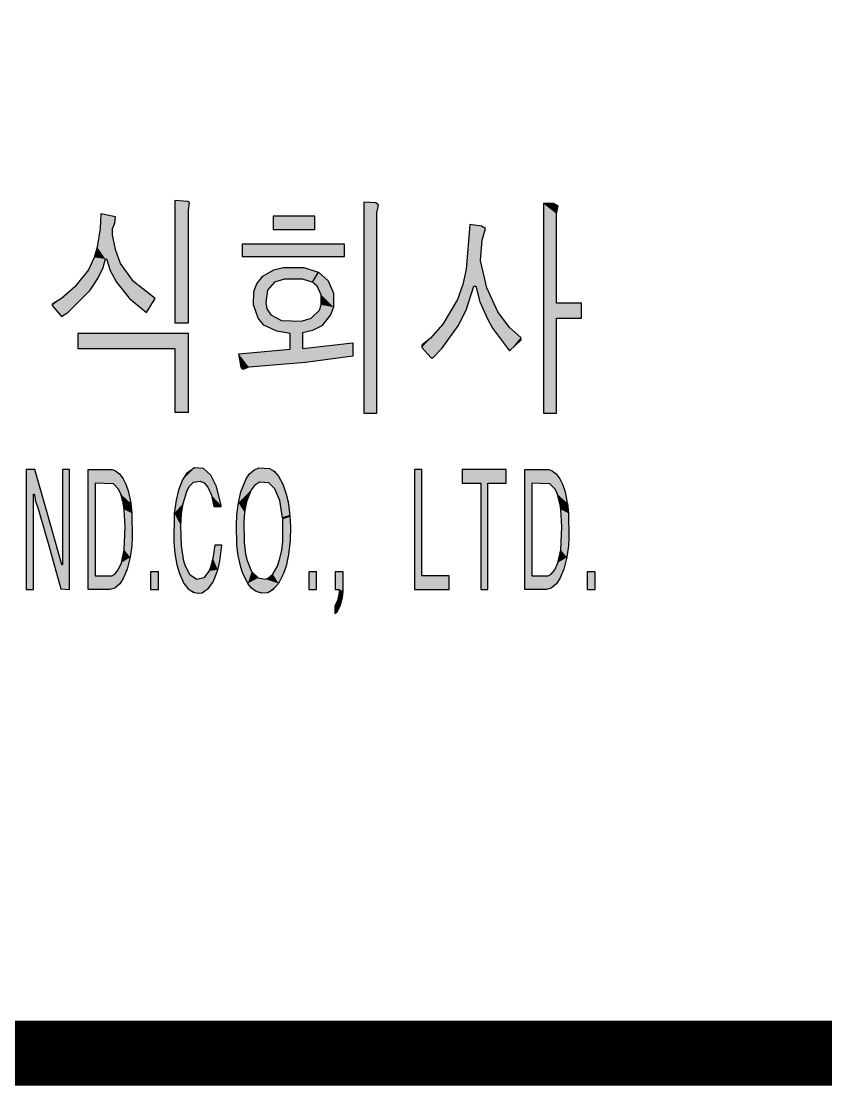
# Model space of a CAD drawing. Extents: x -20 to 861, y -20 to 606.
# Drawn here: x 322.66 to 347.45, y 17 to 49.81 of the extents above; entities that cross this region are included whole.
import ezdxf

# ---------------------------------------------------------------- set-up
doc = ezdxf.new("R2010")
doc.units = 0
doc.layers.get('0').update_dxf_attribs({"linetype": 'CONTINUOUS'})

# ---------------------------------------------------------------- blocks, each defined once
blk = doc.blocks.new('AA')
for points in [[(2936.8, 38.7), (2936.8, -216.5), (2964.9, -216.5), (2964.9, 19.2), (2967.4, 33.8), (2963.7, 37), (2936.8, 38.7)], [(3331.2, 35.4), (3331.2, -405), (3358.1, -405), (3358.1, 12.7), (3361.8, 28.9), (3355.7, 33.8), (3331.2, 35.4)], [(3706.1, 32.2), (3706.1, -405), (3733, -405), (3733, -206.7), (3785.5, -206.7), (3785.5, -175.8), (3733, -175.8), (3733, 11), (3736.6, 27.3), (3726.9, 32.2), (3706.1, 32.2)], [(2781.7, 11), (2780.5, -19.8), (2774.4, -58.8), (2768.3, -80), (2756.1, -106), (2728, -141.7), (2699.9, -166.1), (2680.4, -177.5), (2680.4, -180.7), (2699.9, -203.5), (2713.4, -195.3), (2759.8, -148.2), (2775.6, -123.8), (2786.6, -101.1), (2791.5, -83.2), (2794, -83.2), (2801.3, -107.6), (2814.7, -132), (2841.6, -166.1), (2877, -195.3), (2895.3, -166.1), (2850.1, -130.3), (2823.3, -93), (2812.3, -63.7), (2806.2, -32.8), (2806.2, -19.8), (2811, -8.5), (2812.3, 4.5), (2781.7, 11)], [(3142, 6.2), (3142, -21.5), (3228.7, -21.5), (3228.7, 6.2), (3142, 6.2)], [(3552.3, -11.7), (3544.9, -104.3), (3537.6, -136.8), (3526.6, -167.7), (3496.1, -219.7), (3470.4, -249), (3452.1, -263.6), (3452.1, -268.5), (3471.7, -289.6), (3475.3, -289.6), (3493.6, -270.1), (3527.8, -223), (3544.9, -190.5), (3560.8, -140.1), (3564.5, -140.1), (3573, -172.6), (3588.9, -208.3), (3599.9, -227.8), (3635.3, -275), (3659.7, -252.2), (3658.5, -247.3), (3635.3, -226.2), (3610.9, -193.7), (3587.7, -143.3), (3574.2, -86.5), (3577.9, -44.2), (3585.2, -19.8), (3576.7, -15), (3552.3, -11.7)], [(3077.3, -52.3), (3077.3, -78.3), (3290.9, -78.3), (3290.9, -52.3), (3077.3, -52.3)], [(3235.4, -110.6), (3223.4, -131.8), (3203, -125.5), (3165.2, -125.5), (3144.4, -132), (3129.8, -148.2), (3126.1, -174.2), (3128.5, -187.2), (3137.1, -200.2), (3159.1, -211.6), (3200.6, -213.2), (3221.3, -206.7), (3238.4, -190.5), (3242.1, -179.1), (3242.1, -158), (3233.6, -140.1), (3224, -132.1), (3236.4, -111.2), (3256.8, -128.7), (3267.7, -154.7), (3267.7, -184), (3261.6, -200.2), (3243.3, -223), (3223.8, -232.7), (3203, -237.6), (3203, -270.1), (3308, -258.7), (3308, -286.3), (3209.1, -299.3), (3090.7, -309.1), (3078.5, -314), (3074.8, -309.1), (3069.9, -281.5), (3177.4, -271.7), (3177.4, -239.2), (3149.3, -234.3), (3122.4, -221.3), (3110.2, -206.7), (3100.5, -179.1), (3101.7, -151.5), (3107.8, -135.2), (3120, -119), (3143.2, -106), (3162.7, -101.1), (3205.5, -101.1), (3235.4, -110.6)], [(2734.1, -239.2), (2734.1, -270.1), (2936.8, -270.1), (2936.8, -403.3), (2964.9, -403.3), (2964.9, -239.2), (2734.1, -239.2)], [(2626, -523.2), (2626, -773.4), (2641.4, -773.4), (2641.4, -574.4), (2642.5, -574.4), (2645.1, -583.5), (2645.1, -586.9), (2652, -607.4), (2675.4, -689.2), (2698.8, -772.3), (2716.9, -773.4), (2716.9, -523.2), (2702, -523.2), (2702, -722.2), (2700.9, -722.2), (2693.5, -697.2), (2669.1, -610.8), (2644.1, -523.2), (2626, -523.2)], [(2844.3, -593.2), (2828.4, -592.2), (2823.7, -574.4), (2818.9, -564.1), (2808.3, -552.8), (2770.5, -551.6), (2770.5, -745), (2804.6, -745), (2810.9, -741.5), (2818.4, -732.5), (2824.8, -717.7), (2830.6, -690.4), (2832.7, -642.6), (2830.6, -606.2), (2828.5, -592.8), (2844.5, -594.1), (2846.5, -614.2), (2847.6, -665.4), (2846.5, -682.4), (2843.4, -706.3), (2837, -731.3), (2829.5, -749.5), (2821.6, -762), (2810.9, -771.1), (2800.8, -773.4), (2755.7, -773.4), (2755.7, -523.2), (2805.6, -523.2), (2812.5, -525.5), (2821, -532.3), (2828.5, -542.5), (2834.3, -553.9), (2839.6, -569.8), (2844.3, -593.2)], [(2977.3, -519.8), (2960.8, -531.2), (2952.3, -544.8), (2943.8, -566.4), (2939, -586.9), (2935.3, -614.2), (2934.2, -674.5), (2936.3, -698.3), (2940.6, -722.2), (2945.9, -740.4), (2955.5, -760.9), (2964.5, -772.3), (2974.6, -779.1), (2983.6, -781.4), (2993.7, -780.2), (3007, -771.1), (3016.1, -758.6), (3020.3, -749.5), (3026.1, -732.5), (3030.4, -714.3), (3034.7, -681.3), (3019.8, -681.3), (3016.1, -708.6), (3011.8, -724.5), (3008.1, -734.7), (2996.9, -749.5), (2982.6, -752.9), (2968.8, -743.8), (2958.7, -724.5), (2955.5, -714.3), (2950.2, -682.4), (2949.1, -640.3), (2950.7, -615.3), (2953.9, -593.7), (2961.3, -568.7), (2966.6, -558.5), (2975.7, -549.4), (2989, -547.1), (2997.5, -550.5), (3005.4, -559.6), (3012.9, -576.6), (3018.2, -600.5), (3033.1, -600.5), (3033.1, -598.3), (3023.5, -558.5), (3011.8, -534.6), (2996.4, -520.9), (2977.3, -519.8)], [(3176.5, -619.3), (3161.5, -623.7), (3155.8, -588), (3145.2, -563), (3132.4, -550.5), (3113.3, -549.4), (3102.7, -556.2), (3095.8, -565.3), (3086.2, -590.3), (3081.9, -611.9), (3080.4, -632.4), (3080.9, -675.6), (3084.1, -699.5), (3087.3, -713.1), (3096.8, -735.9), (3110.1, -749.5), (3125.5, -751.8), (3131.9, -749.5), (3140.9, -741.5), (3150.5, -724.5), (3155.8, -708.6), (3159.5, -691.5), (3161.7, -673.3), (3161.7, -625.4), (3176.6, -620.3), (3177.6, -642.6), (3177.1, -671), (3173.9, -700.6), (3168.6, -724.5), (3163.2, -740.4), (3153.2, -760.9), (3140.9, -774.5), (3130.3, -780.2), (3118.1, -781.4), (3106.4, -777.9), (3096.8, -771.1), (3088.9, -760.9), (3077.7, -738.1), (3074, -726.8), (3068.7, -702.9), (3066, -681.3), (3064.9, -639.2), (3066, -617.6), (3069.2, -592.6), (3074.5, -569.8), (3085.7, -542.5), (3092.6, -532.3), (3101.6, -524.3), (3111.7, -519.8), (3134, -520.9), (3143.6, -526.6), (3153.2, -536.8), (3162.2, -553.9), (3169.1, -574.4), (3172.8, -590.3), (3176.5, -619.3)], [(3436.9, -523.2), (3436.9, -773.4), (3509.2, -773.4), (3509.2, -745), (3452.3, -745), (3452.3, -523.2), (3436.9, -523.2)], [(3536.3, -523.2), (3536.3, -551.6), (3575.1, -551.6), (3575.1, -773.4), (3590, -773.4), (3590, -551.6), (3628.2, -551.6), (3628.2, -523.2), (3536.3, -523.2)], [(3755.7, -593.2), (3739.7, -592.2), (3735, -574.4), (3730.2, -564.1), (3719.6, -552.8), (3681.9, -551.6), (3681.9, -745), (3715.9, -745), (3722.3, -741.5), (3729.7, -732.5), (3736.1, -717.7), (3741.9, -690.4), (3744.1, -642.6), (3741.9, -606.2), (3739.9, -592.8), (3755.8, -594.1), (3757.9, -614.2), (3758.9, -665.4), (3757.9, -682.4), (3754.7, -706.3), (3748.3, -731.3), (3740.9, -749.5), (3732.9, -762), (3722.3, -771.1), (3712.2, -773.4), (3667, -773.4), (3667, -523.2), (3717, -523.2), (3723.9, -525.5), (3732.4, -532.3), (3739.8, -542.5), (3745.7, -553.9), (3751, -569.8), (3755.7, -593.2)], [(2885.9, -737), (2885.9, -773.4), (2902.3, -773.4), (2902.3, -737), (2885.9, -737)], [(3215.9, -737), (3215.9, -773.4), (3232.3, -773.4), (3232.3, -737), (3215.9, -737)], [(3271.1, -737), (3271.1, -773.4), (3279.6, -773.4), (3279.6, -780.2), (3275.9, -797.3), (3270.6, -807.5), (3270.6, -823.4), (3274.3, -821.2), (3281.7, -807.5), (3286.5, -790.5), (3288.1, -776.8), (3288.1, -737), (3271.1, -737)], [(3797.2, -737), (3797.2, -773.4), (3813.7, -773.4), (3813.7, -737), (3797.2, -737)]]:
    blk.add_lwpolyline(points)
for points in [[(2964.9, -216.5), (2964.9, 19.2), (2936.8, 38.7)], [(2936.8, -216.5), (2964.9, -216.5), (2936.8, 38.7)], [(2936.8, 38.7), (2936.8, -216.5), (2936.8, 38.7)], [(2967.4, 33.8), (2963.7, 37), (2936.8, 38.7)], [(2964.9, 19.2), (2967.4, 33.8), (2936.8, 38.7)], [(3358.1, -405), (3358.1, 12.7), (3331.2, 35.4)], [(3331.2, -405), (3358.1, -405), (3331.2, 35.4)], [(3361.8, 28.9), (3355.7, 33.8), (3331.2, 35.4)], [(3358.1, 12.7), (3361.8, 28.9), (3331.2, 35.4)], [(3733, -405), (3733, -206.7), (3706.1, 32.2)], [(3706.1, -405), (3733, -405), (3706.1, 32.2)], [(3706.1, 32.2), (3706.1, -405), (3706.1, 32.2)], [(3733, -206.7), (3733, 11), (3706.1, 32.2)], [(3726.9, 32.2), (3706.1, 32.2), (3733, 11)], [(3736.6, 27.3), (3726.9, 32.2), (3733, 11)], [(2791.5, -83.2), (2781.7, 11), (2780.5, -19.8)], [(2781.7, 11), (2780.5, -19.8), (2781.7, 11)], [(2794, -83.2), (2781.7, 11), (2791.5, -83.2)], [(2806.2, -19.8), (2781.7, 11), (2794, -83.2)], [(2812.3, 4.5), (2781.7, 11), (2806.2, -19.8)], [(2811, -8.5), (2812.3, 4.5), (2806.2, -19.8)], [(3228.7, -21.5), (3228.7, 6.2), (3142, 6.2)], [(3142, -21.5), (3228.7, -21.5), (3142, 6.2)], [(3142, 6.2), (3142, -21.5), (3142, 6.2)], [(3733, -175.8), (3733, 11), (3733, -206.7)], [(2774.4, -58.8), (2791.5, -83.2), (2780.5, -19.8)], [(2806.2, -32.8), (2806.2, -19.8), (2794, -83.2)], [(3560.8, -140.1), (3552.3, -11.7), (3544.9, -104.3)], [(3552.3, -11.7), (3544.9, -104.3), (3552.3, -11.7)], [(3564.5, -140.1), (3552.3, -11.7), (3560.8, -140.1)], [(3577.9, -44.2), (3552.3, -11.7), (3564.5, -140.1)], [(3576.7, -15), (3552.3, -11.7), (3577.9, -44.2)], [(3585.2, -19.8), (3576.7, -15), (3577.9, -44.2)], [(2812.3, -63.7), (2806.2, -32.8), (2794, -83.2)], [(3574.2, -86.5), (3577.9, -44.2), (3564.5, -140.1)], [(2768.3, -80), (2791.5, -83.2), (2774.4, -58.8)], [(2823.3, -93), (2812.3, -63.7), (2794, -83.2)], [(3290.9, -78.3), (3290.9, -52.3), (3077.3, -52.3)], [(3077.3, -78.3), (3290.9, -78.3), (3077.3, -52.3)], [(3077.3, -52.3), (3077.3, -78.3), (3077.3, -52.3)], [(2728, -141.7), (2791.5, -83.2), (2756.1, -106)], [(2786.6, -101.1), (2791.5, -83.2), (2728, -141.7)], [(2756.1, -106), (2791.5, -83.2), (2768.3, -80)], [(2877, -195.3), (2823.3, -93), (2794, -83.2)], [(2841.6, -166.1), (2877, -195.3), (2794, -83.2)], [(2814.7, -132), (2841.6, -166.1), (2794, -83.2)], [(2801.3, -107.6), (2814.7, -132), (2794, -83.2)], [(3587.7, -143.3), (3574.2, -86.5), (3564.5, -140.1)], [(2699.9, -166.1), (2786.6, -101.1), (2728, -141.7)], [(2775.6, -123.8), (2786.6, -101.1), (2699.9, -166.1)], [(2850.1, -130.3), (2823.3, -93), (2877, -195.3)], [(3100.5, -179.1), (3162.7, -101.1), (3129.8, -148.2)], [(3143.2, -106), (3162.7, -101.1), (3100.5, -179.1)], [(3120, -119), (3143.2, -106), (3100.5, -179.1)], [(3129.8, -148.2), (3162.7, -101.1), (3144.4, -132)], [(3144.4, -132), (3162.7, -101.1), (3165.2, -125.5)], [(3162.7, -101.1), (3235.4, -110.6), (3165.2, -125.5)], [(3205.5, -101.1), (3235.4, -110.6), (3162.7, -101.1)], [(3203, -125.5), (3165.2, -125.5), (3235.4, -110.6)], [(3223.4, -131.8), (3203, -125.5), (3235.4, -110.6)], [(3235.4, -110.6), (3223.4, -131.8), (3236, -110.8), (3223.8, -132)], [(3236, -110.8), (3223.8, -132), (3236.4, -111.2), (3224, -132.1)], [(3537.6, -136.8), (3560.8, -140.1), (3544.9, -104.3)], [(2759.8, -148.2), (2775.6, -123.8), (2699.9, -166.1)], [(2895.3, -166.1), (2850.1, -130.3), (2877, -195.3)], [(3107.8, -135.2), (3120, -119), (3100.5, -179.1)], [(3224, -132.1), (3236.4, -111.2), (3233.6, -140.1)], [(3236.4, -111.2), (3256.8, -128.7), (3233.6, -140.1)], [(3256.8, -128.7), (3267.7, -154.7), (3233.6, -140.1)], [(2713.4, -195.3), (2759.8, -148.2), (2699.9, -166.1)], [(3101.7, -151.5), (3107.8, -135.2), (3100.5, -179.1)], [(3126.1, -174.2), (3100.5, -179.1), (3129.8, -148.2)], [(3233.6, -140.1), (3267.7, -184), (3242.1, -158)], [(3267.7, -154.7), (3267.7, -184), (3233.6, -140.1)], [(3496.1, -219.7), (3560.8, -140.1), (3526.6, -167.7)], [(3544.9, -190.5), (3560.8, -140.1), (3496.1, -219.7)], [(3526.6, -167.7), (3560.8, -140.1), (3537.6, -136.8)], [(3635.3, -275), (3587.7, -143.3), (3564.5, -140.1)], [(3599.9, -227.8), (3635.3, -275), (3564.5, -140.1)], [(3588.9, -208.3), (3599.9, -227.8), (3564.5, -140.1)], [(3573, -172.6), (3588.9, -208.3), (3564.5, -140.1)], [(3610.9, -193.7), (3587.7, -143.3), (3635.3, -275)], [(2680.4, -180.7), (2699.9, -203.5), (2699.9, -166.1)], [(2680.4, -177.5), (2680.4, -180.7), (2699.9, -166.1)], [(2699.9, -203.5), (2713.4, -195.3), (2699.9, -166.1)], [(3128.5, -187.2), (3100.5, -179.1), (3126.1, -174.2)], [(3242.1, -158), (3267.7, -184), (3242.1, -179.1)], [(3785.5, -175.8), (3733, -175.8), (3733, -206.7)], [(3785.5, -206.7), (3785.5, -175.8), (3733, -206.7)], [(3137.1, -200.2), (3100.5, -179.1), (3128.5, -187.2)], [(3177.4, -239.2), (3100.5, -179.1), (3137.1, -200.2)], [(3110.2, -206.7), (3100.5, -179.1), (3177.4, -239.2)], [(3267.7, -184), (3203, -237.6), (3238.4, -190.5)], [(3223.8, -232.7), (3203, -237.6), (3267.7, -184)], [(3238.4, -190.5), (3203, -237.6), (3221.3, -206.7)], [(3243.3, -223), (3223.8, -232.7), (3267.7, -184)], [(3242.1, -179.1), (3267.7, -184), (3238.4, -190.5)], [(3261.6, -200.2), (3243.3, -223), (3267.7, -184)], [(3470.4, -249), (3544.9, -190.5), (3496.1, -219.7)], [(3527.8, -223), (3544.9, -190.5), (3470.4, -249)], [(3635.3, -226.2), (3610.9, -193.7), (3635.3, -275)], [(3122.4, -221.3), (3110.2, -206.7), (3177.4, -239.2)], [(3149.3, -234.3), (3122.4, -221.3), (3177.4, -239.2)], [(3159.1, -211.6), (3177.4, -239.2), (3137.1, -200.2)], [(3200.6, -213.2), (3177.4, -239.2), (3159.1, -211.6)], [(3221.3, -206.7), (3177.4, -239.2), (3200.6, -213.2)], [(3203, -237.6), (3177.4, -239.2), (3221.3, -206.7)], [(2964.9, -239.2), (2734.1, -239.2), (2936.8, -270.1)], [(2734.1, -270.1), (2936.8, -270.1), (2734.1, -239.2)], [(2734.1, -239.2), (2734.1, -270.1), (2734.1, -239.2)], [(2964.9, -403.3), (2964.9, -239.2), (2936.8, -270.1)], [(3203, -270.1), (3177.4, -239.2), (3203, -237.6)], [(3177.4, -271.7), (3177.4, -239.2), (3203, -270.1)], [(3493.6, -270.1), (3527.8, -223), (3470.4, -249)], [(3658.5, -247.3), (3635.3, -226.2), (3635.3, -275)], [(3308, -258.7), (3308, -286.3), (3203, -270.1)], [(3452.1, -268.5), (3471.7, -289.6), (3470.4, -249)], [(3452.1, -263.6), (3452.1, -268.5), (3470.4, -249)], [(3475.3, -289.6), (3493.6, -270.1), (3470.4, -249)], [(3471.7, -289.6), (3475.3, -289.6), (3470.4, -249)], [(3659.7, -252.2), (3658.5, -247.3), (3635.3, -275)], [(2936.8, -403.3), (2964.9, -403.3), (2936.8, -270.1)], [(3069.9, -281.5), (3177.4, -271.7), (3090.7, -309.1)], [(3074.8, -309.1), (3069.9, -281.5), (3090.7, -309.1)], [(3090.7, -309.1), (3177.4, -271.7), (3203, -270.1)], [(3209.1, -299.3), (3090.7, -309.1), (3203, -270.1)], [(3308, -286.3), (3209.1, -299.3), (3203, -270.1)], [(3078.5, -314), (3074.8, -309.1), (3090.7, -309.1)], [(2693.5, -697.2), (2626, -523.2), (2642.5, -574.4)], [(2644.1, -523.2), (2626, -523.2), (2693.5, -697.2)], [(2641.4, -574.4), (2642.5, -574.4), (2626, -523.2)], [(2641.4, -773.4), (2641.4, -574.4), (2626, -523.2)], [(2626, -773.4), (2641.4, -773.4), (2626, -523.2)], [(2626, -523.2), (2626, -773.4), (2626, -523.2)], [(2669.1, -610.8), (2644.1, -523.2), (2693.5, -697.2)], [(2702, -523.2), (2702, -722.2), (2716.9, -773.4)], [(2716.9, -523.2), (2702, -523.2), (2716.9, -773.4)], [(2755.7, -523.2), (2839.6, -569.8), (2808.3, -552.8)], [(2770.5, -745), (2755.7, -523.2), (2770.5, -551.6)], [(2755.7, -773.4), (2755.7, -523.2), (2770.5, -745)], [(2834.3, -553.9), (2839.6, -569.8), (2755.7, -523.2)], [(2828.5, -542.5), (2834.3, -553.9), (2755.7, -523.2)], [(2821, -532.3), (2828.5, -542.5), (2755.7, -523.2)], [(2770.5, -551.6), (2755.7, -523.2), (2808.3, -552.8)], [(2812.5, -525.5), (2821, -532.3), (2755.7, -523.2)], [(2805.6, -523.2), (2812.5, -525.5), (2755.7, -523.2)], [(2935.3, -614.2), (2966.6, -558.5), (2977.3, -519.8)], [(2939, -586.9), (2935.3, -614.2), (2977.3, -519.8)], [(2943.8, -566.4), (2939, -586.9), (2977.3, -519.8)], [(2952.3, -544.8), (2943.8, -566.4), (2977.3, -519.8)], [(2960.8, -531.2), (2952.3, -544.8), (2977.3, -519.8)], [(2977.3, -519.8), (2960.8, -531.2), (2977.3, -519.8)], [(2966.6, -558.5), (2975.7, -549.4), (2977.3, -519.8)], [(2975.7, -549.4), (2989, -547.1), (2977.3, -519.8)], [(2989, -547.1), (2997.5, -550.5), (2977.3, -519.8)], [(3005.4, -559.6), (2977.3, -519.8), (2997.5, -550.5)], [(2996.4, -520.9), (2977.3, -519.8), (3005.4, -559.6)], [(3012.9, -576.6), (2996.4, -520.9), (3005.4, -559.6)], [(3011.8, -534.6), (2996.4, -520.9), (3012.9, -576.6)], [(3111.7, -519.8), (3134, -520.9), (3069.2, -592.6)], [(3101.6, -524.3), (3111.7, -519.8), (3069.2, -592.6)], [(3069.2, -592.6), (3134, -520.9), (3102.7, -556.2)], [(3092.6, -532.3), (3101.6, -524.3), (3069.2, -592.6)], [(3085.7, -542.5), (3092.6, -532.3), (3069.2, -592.6)], [(3102.7, -556.2), (3134, -520.9), (3113.3, -549.4)], [(3113.3, -549.4), (3134, -520.9), (3132.4, -550.5)], [(3132.4, -550.5), (3134, -520.9), (3145.2, -563)], [(3134, -520.9), (3176.5, -619.3), (3145.2, -563)], [(3172.8, -590.3), (3176.5, -619.3), (3134, -520.9)], [(3169.1, -574.4), (3172.8, -590.3), (3134, -520.9)], [(3162.2, -553.9), (3169.1, -574.4), (3134, -520.9)], [(3153.2, -536.8), (3162.2, -553.9), (3134, -520.9)], [(3143.6, -526.6), (3153.2, -536.8), (3134, -520.9)], [(3452.3, -523.2), (3436.9, -523.2), (3436.9, -773.4)], [(3452.3, -745), (3452.3, -523.2), (3436.9, -773.4)], [(3436.9, -523.2), (3436.9, -773.4), (3436.9, -523.2)], [(3628.2, -523.2), (3536.3, -523.2), (3575.1, -551.6)], [(3536.3, -551.6), (3575.1, -551.6), (3536.3, -523.2)], [(3536.3, -523.2), (3536.3, -551.6), (3536.3, -523.2)], [(3628.2, -551.6), (3628.2, -523.2), (3575.1, -551.6)], [(3667, -523.2), (3751, -569.8), (3719.6, -552.8)], [(3681.9, -745), (3667, -523.2), (3681.9, -551.6)], [(3667, -773.4), (3667, -523.2), (3681.9, -745)], [(3745.7, -553.9), (3751, -569.8), (3667, -523.2)], [(3681.9, -551.6), (3667, -523.2), (3719.6, -552.8)], [(3739.8, -542.5), (3745.7, -553.9), (3667, -523.2)], [(3732.4, -532.3), (3739.8, -542.5), (3667, -523.2)], [(3723.9, -525.5), (3732.4, -532.3), (3667, -523.2)], [(3717, -523.2), (3723.9, -525.5), (3667, -523.2)], [(2808.3, -552.8), (2839.6, -569.8), (2818.9, -564.1)], [(3023.5, -558.5), (3011.8, -534.6), (3012.9, -576.6)], [(3074.5, -569.8), (3085.7, -542.5), (3069.2, -592.6)], [(3590, -773.4), (3590, -551.6), (3575.1, -551.6)], [(3575.1, -773.4), (3590, -773.4), (3575.1, -551.6)], [(3590, -551.6), (3628.2, -551.6), (3575.1, -551.6)], [(3719.6, -552.8), (3751, -569.8), (3730.2, -564.1)], [(2645.1, -583.5), (2693.5, -697.2), (2642.5, -574.4)], [(2839.6, -569.8), (2844.3, -593.2), (2818.9, -564.1)], [(2823.7, -574.4), (2818.9, -564.1), (2844.3, -593.2)], [(2828.4, -592.2), (2823.7, -574.4), (2844.3, -593.2)], [(2961.3, -568.7), (2966.6, -558.5), (2935.3, -614.2)], [(2953.9, -593.7), (2961.3, -568.7), (2935.3, -614.2)], [(3033.1, -598.3), (3023.5, -558.5), (3012.9, -576.6)], [(3033.1, -600.5), (3033.1, -598.3), (3012.9, -576.6)], [(3018.2, -600.5), (3033.1, -600.5), (3012.9, -576.6)], [(3095.8, -565.3), (3069.2, -592.6), (3102.7, -556.2)], [(3086.2, -590.3), (3069.2, -592.6), (3095.8, -565.3)], [(3176.5, -619.3), (3145.2, -563), (3176.5, -619.3)], [(3155.8, -588), (3145.2, -563), (3176.5, -619.3)], [(3751, -569.8), (3755.7, -593.2), (3730.2, -564.1)], [(3735, -574.4), (3730.2, -564.1), (3755.7, -593.2)], [(3739.7, -592.2), (3735, -574.4), (3755.7, -593.2)], [(2652, -607.4), (2693.5, -697.2), (2645.1, -583.5)], [(2645.1, -586.9), (2652, -607.4), (2645.1, -583.5)], [(2844.3, -593.2), (2828.4, -592.2), (2844.3, -593.2)], [(2844.3, -593.2), (2828.4, -592.2), (2844.4, -593.7), (2828.5, -592.6)], [(2844.4, -593.7), (2828.5, -592.6), (2844.5, -594.1), (2828.5, -592.8)], [(2828.5, -592.8), (2844.5, -594.1), (2830.6, -606.2)], [(2844.5, -594.1), (2846.5, -614.2), (2830.6, -606.2)], [(2950.7, -615.3), (2953.9, -593.7), (2935.3, -614.2)], [(3066, -617.6), (3069.2, -592.6), (3088.9, -760.9)], [(3081.9, -611.9), (3069.2, -592.6), (3086.2, -590.3)], [(3084.1, -699.5), (3069.2, -592.6), (3080.9, -675.6)], [(3088.9, -760.9), (3069.2, -592.6), (3084.1, -699.5)], [(3080.4, -632.4), (3069.2, -592.6), (3081.9, -611.9)], [(3080.9, -675.6), (3069.2, -592.6), (3080.4, -632.4)], [(3161.5, -623.7), (3155.8, -588), (3176.5, -619.3)], [(3755.7, -593.2), (3739.7, -592.2), (3755.7, -593.2)], [(3755.7, -593.2), (3739.7, -592.2), (3755.8, -593.7), (3739.8, -592.6)], [(3755.8, -593.7), (3739.8, -592.6), (3755.8, -594.1), (3739.9, -592.8)], [(3739.9, -592.8), (3755.8, -594.1), (3741.9, -606.2)], [(3755.8, -594.1), (3757.9, -614.2), (3741.9, -606.2)], [(2700.9, -722.2), (2693.5, -697.2), (2652, -607.4)], [(2716.9, -773.4), (2700.9, -722.2), (2652, -607.4)], [(2675.4, -689.2), (2716.9, -773.4), (2652, -607.4)], [(2830.6, -606.2), (2843.4, -706.3), (2832.7, -642.6)], [(2846.5, -682.4), (2843.4, -706.3), (2830.6, -606.2)], [(2847.6, -665.4), (2846.5, -682.4), (2830.6, -606.2)], [(2846.5, -614.2), (2847.6, -665.4), (2830.6, -606.2)], [(2934.2, -674.5), (2936.3, -698.3), (2935.3, -614.2)], [(2964.5, -772.3), (2950.2, -682.4), (2935.3, -614.2)], [(2955.5, -760.9), (2964.5, -772.3), (2935.3, -614.2)], [(2945.9, -740.4), (2955.5, -760.9), (2935.3, -614.2)], [(2940.6, -722.2), (2945.9, -740.4), (2935.3, -614.2)], [(2936.3, -698.3), (2940.6, -722.2), (2935.3, -614.2)], [(2949.1, -640.3), (2950.7, -615.3), (2935.3, -614.2)], [(2950.2, -682.4), (2949.1, -640.3), (2935.3, -614.2)], [(3064.9, -639.2), (3066, -617.6), (3088.9, -760.9)], [(3176.5, -619.3), (3161.5, -623.7), (3176.5, -619.9), (3161.7, -624.4)], [(3176.5, -619.9), (3161.7, -624.4), (3176.6, -620.3), (3161.7, -625.4)], [(3176.6, -620.3), (3177.6, -642.6), (3161.7, -673.3)], [(3161.7, -625.4), (3176.6, -620.3), (3161.7, -673.3)], [(3741.9, -606.2), (3754.7, -706.3), (3744.1, -642.6)], [(3757.9, -682.4), (3754.7, -706.3), (3741.9, -606.2)], [(3758.9, -665.4), (3757.9, -682.4), (3741.9, -606.2)], [(3757.9, -614.2), (3758.9, -665.4), (3741.9, -606.2)], [(2832.7, -642.6), (2843.4, -706.3), (2830.6, -690.4)], [(3066, -681.3), (3064.9, -639.2), (3088.9, -760.9)], [(3177.6, -642.6), (3177.1, -671), (3161.7, -673.3)], [(3744.1, -642.6), (3754.7, -706.3), (3741.9, -690.4)], [(2955.5, -714.3), (2950.2, -682.4), (2964.5, -772.3)], [(3019.8, -681.3), (3016.1, -708.6), (3026.1, -732.5)], [(3034.7, -681.3), (3019.8, -681.3), (3026.1, -732.5)], [(3030.4, -714.3), (3034.7, -681.3), (3026.1, -732.5)], [(3068.7, -702.9), (3066, -681.3), (3088.9, -760.9)], [(3161.7, -673.3), (3153.2, -760.9), (3159.5, -691.5)], [(3163.2, -740.4), (3153.2, -760.9), (3161.7, -673.3)], [(3177.1, -671), (3173.9, -700.6), (3161.7, -673.3)], [(3168.6, -724.5), (3163.2, -740.4), (3161.7, -673.3)], [(3173.9, -700.6), (3168.6, -724.5), (3161.7, -673.3)], [(2698.8, -772.3), (2716.9, -773.4), (2675.4, -689.2)], [(2843.4, -706.3), (2800.8, -773.4), (2824.8, -717.7)], [(2810.9, -771.1), (2800.8, -773.4), (2843.4, -706.3)], [(2821.6, -762), (2810.9, -771.1), (2843.4, -706.3)], [(2829.5, -749.5), (2821.6, -762), (2843.4, -706.3)], [(2830.6, -690.4), (2843.4, -706.3), (2824.8, -717.7)], [(2837, -731.3), (2829.5, -749.5), (2843.4, -706.3)], [(3016.1, -708.6), (3011.8, -724.5), (3026.1, -732.5)], [(3074, -726.8), (3068.7, -702.9), (3088.9, -760.9)], [(3087.3, -713.1), (3088.9, -760.9), (3084.1, -699.5)], [(3155.8, -708.6), (3153.2, -760.9), (3150.5, -724.5)], [(3159.5, -691.5), (3153.2, -760.9), (3155.8, -708.6)], [(3754.7, -706.3), (3712.2, -773.4), (3736.1, -717.7)], [(3722.3, -771.1), (3712.2, -773.4), (3754.7, -706.3)], [(3732.9, -762), (3722.3, -771.1), (3754.7, -706.3)], [(3740.9, -749.5), (3732.9, -762), (3754.7, -706.3)], [(3741.9, -690.4), (3754.7, -706.3), (3736.1, -717.7)], [(3748.3, -731.3), (3740.9, -749.5), (3754.7, -706.3)], [(2702, -722.2), (2700.9, -722.2), (2716.9, -773.4)], [(2824.8, -717.7), (2800.8, -773.4), (2818.4, -732.5)], [(2818.4, -732.5), (2800.8, -773.4), (2810.9, -741.5)], [(2958.7, -724.5), (2955.5, -714.3), (2964.5, -772.3)], [(2968.8, -743.8), (2958.7, -724.5), (2964.5, -772.3)], [(3026.1, -732.5), (2996.9, -749.5), (2964.5, -772.3)], [(3020.3, -749.5), (3026.1, -732.5), (2964.5, -772.3)], [(3008.1, -734.7), (2996.9, -749.5), (3026.1, -732.5)], [(3011.8, -724.5), (3008.1, -734.7), (3026.1, -732.5)], [(3077.7, -738.1), (3074, -726.8), (3088.9, -760.9)], [(3096.8, -735.9), (3088.9, -760.9), (3087.3, -713.1)], [(3150.5, -724.5), (3153.2, -760.9), (3140.9, -741.5)], [(3736.1, -717.7), (3712.2, -773.4), (3729.7, -732.5)], [(3729.7, -732.5), (3712.2, -773.4), (3722.3, -741.5)], [(2810.9, -741.5), (2755.7, -773.4), (2804.6, -745)], [(2800.8, -773.4), (2755.7, -773.4), (2810.9, -741.5)], [(2804.6, -745), (2755.7, -773.4), (2770.5, -745)], [(2902.3, -773.4), (2902.3, -737), (2885.9, -737)], [(2885.9, -773.4), (2902.3, -773.4), (2885.9, -737)], [(2982.6, -752.9), (2968.8, -743.8), (2964.5, -772.3)], [(2996.9, -749.5), (2982.6, -752.9), (2964.5, -772.3)], [(3016.1, -758.6), (3020.3, -749.5), (2964.5, -772.3)], [(3110.1, -749.5), (3088.9, -760.9), (3096.8, -735.9)], [(3125.5, -751.8), (3088.9, -760.9), (3110.1, -749.5)], [(3153.2, -760.9), (3088.9, -760.9), (3125.5, -751.8)], [(3131.9, -749.5), (3153.2, -760.9), (3125.5, -751.8)], [(3140.9, -741.5), (3153.2, -760.9), (3131.9, -749.5)], [(3232.3, -773.4), (3232.3, -737), (3215.9, -737)], [(3215.9, -773.4), (3232.3, -773.4), (3215.9, -737)], [(3288.1, -776.8), (3271.1, -737), (3279.6, -773.4)], [(3288.1, -737), (3271.1, -737), (3288.1, -776.8)], [(3271.1, -773.4), (3279.6, -773.4), (3271.1, -737)], [(3271.1, -737), (3271.1, -773.4), (3271.1, -737)], [(3509.2, -745), (3452.3, -745), (3436.9, -773.4)], [(3509.2, -773.4), (3509.2, -745), (3436.9, -773.4)], [(3722.3, -741.5), (3667, -773.4), (3715.9, -745)], [(3712.2, -773.4), (3667, -773.4), (3722.3, -741.5)], [(3715.9, -745), (3667, -773.4), (3681.9, -745)], [(3813.7, -773.4), (3813.7, -737), (3797.2, -737)], [(3797.2, -773.4), (3813.7, -773.4), (3797.2, -737)], [(3007, -771.1), (3016.1, -758.6), (2964.5, -772.3)], [(2993.7, -780.2), (3007, -771.1), (2964.5, -772.3)], [(2983.6, -781.4), (2993.7, -780.2), (2964.5, -772.3)], [(2974.6, -779.1), (2983.6, -781.4), (2964.5, -772.3)], [(3096.8, -771.1), (3088.9, -760.9), (3153.2, -760.9)], [(3106.4, -777.9), (3096.8, -771.1), (3153.2, -760.9)], [(3118.1, -781.4), (3106.4, -777.9), (3153.2, -760.9)], [(3130.3, -780.2), (3118.1, -781.4), (3153.2, -760.9)], [(3140.9, -774.5), (3130.3, -780.2), (3153.2, -760.9)], [(3275.9, -797.3), (3288.1, -776.8), (3279.6, -780.2)], [(3286.5, -790.5), (3288.1, -776.8), (3275.9, -797.3)], [(3279.6, -780.2), (3288.1, -776.8), (3279.6, -773.4)], [(3270.6, -823.4), (3274.3, -821.2), (3275.9, -797.3)], [(3270.6, -807.5), (3270.6, -823.4), (3275.9, -797.3)], [(3274.3, -821.2), (3281.7, -807.5), (3275.9, -797.3)], [(3281.7, -807.5), (3286.5, -790.5), (3275.9, -797.3)]]:
    blk.add_solid(points)

msp = doc.modelspace()

# ---------------------------------------------------------------- linework, layer by layer
at = {"color": 2, "const_width": 2}
msp.add_lwpolyline([(37.5, 18), (37.5, 578), (828.5, 578), (828.5, 18)], close=True, dxfattribs=at)

# ---------------------------------------------------------------- block references
at = {"color": 2, "xscale": 0.01476245654693287, "yscale": 0.01476245654692931, "zscale": 0.01476245654692932}
msp.add_blockref('AA', (284.047, 43.716), dxfattribs=at)

doc.saveas('drawing.dxf')
